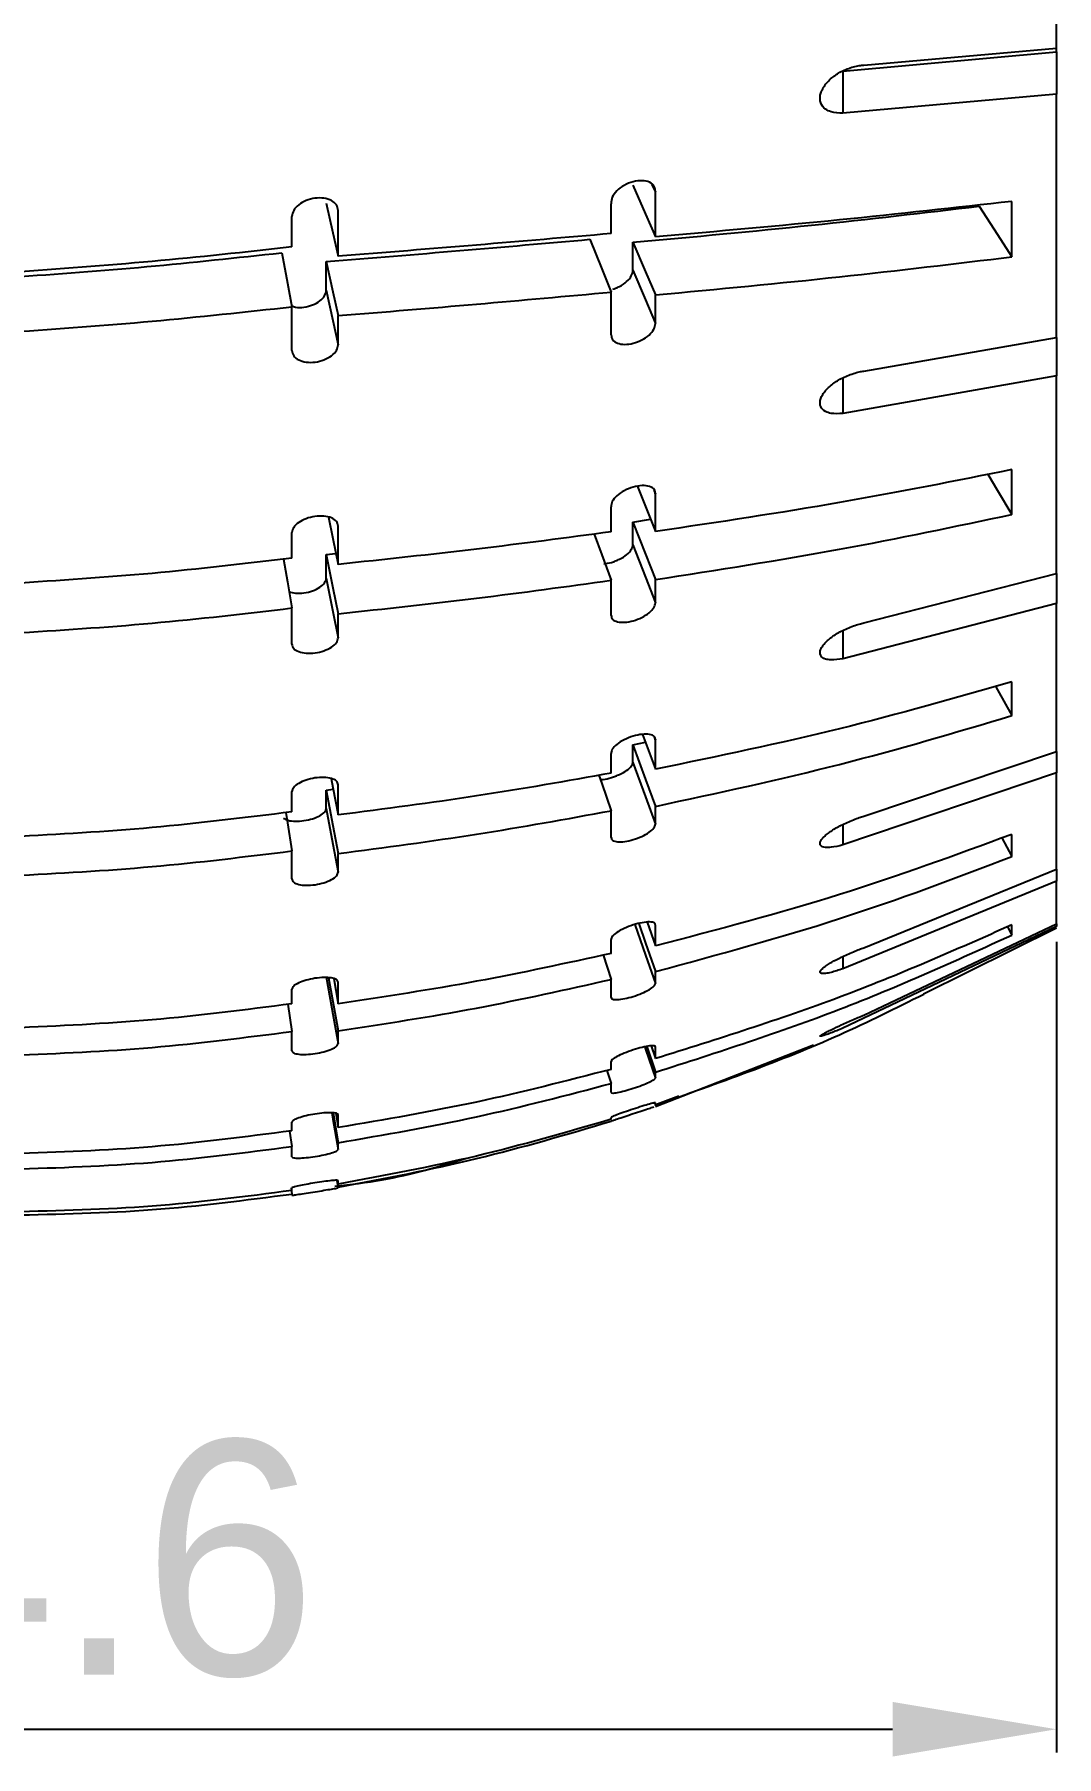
# Model space of a CAD drawing. Header units: millimetres. Extents: x 0 to 594, y 5 to 425.
# Drawn here: x 220.98 to 242.8, y 117.74 to 154.49 of the extents above; entities that cross this region are included whole.
import ezdxf

# ---------------------------------------------------------------- set-up
doc = ezdxf.new("R2010")
doc.units = ezdxf.units.MM
doc.header["$PDSIZE"] = -1
doc.layers.add('치수', color=4, linetype='Continuous')
doc.styles.add('누리로봇 문자스타일_20230829', font='GOTHIC.TTF')
doc.dimstyles.new('A2기본 치수스타일', dxfattribs={"dimtxt": 4, "dimasz": 4, "dimexe": 0.5, "dimexo": 0.3, "dimgap": 1, "dimtad": 1, "dimtoh": 1, "dimdec": 1, "dimzin": 12, "dimdsep": 46, "dimtxsty": '누리로봇 문자스타일_20230829', "dimcen": 0.09, "dimclrd": 3, "dimclre": 3, "dimclrt": 3, "dimadec": 0, "dimazin": 3, "dimtm": 1e-09, "dimtfac": 1, "dimtdec": 1, "dimtofl": 0, "dimtmove": 0, "dimatfit": 3, "dimfxl": 1, "dimfrac": 2, "dimarcsym": 0})

# ---------------------------------------------------------------- blocks, each defined once
blk = doc.blocks.new('*D33')
at = {"layer": 'Defpoints', "color": 0}
for p in [(198.2, 135.422), (242.8, 135.422), (242.8, 118.319)]:
    blk.add_point(p, dxfattribs=at)
at = {"layer": '치수', "color": 3, "lineweight": -2}
for p, q in [((198.2, 135.122), (198.2, 117.819)), ((242.8, 135.122), (242.8, 117.819)), ((201.7, 118.319), (239.3, 118.319))]:
    blk.add_line(p, q, dxfattribs=at)
at = {"layer": '치수', "color": 3}
for points in [[(201.7, 118.902), (201.7, 117.736), (198.2, 118.319)], [(239.3, 118.902), (239.3, 117.736), (242.8, 118.319)]]:
    blk.add_solid(points, dxfattribs=at)
at = {"layer": '치수', "color": 3, "insert": (220.5, 121.945), "char_height": 5, "attachment_point": 5, "style": '누리로봇 문자스타일_20230829'}
blk.add_mtext('44.6', dxfattribs=at)

msp = doc.modelspace()

# ---------------------------------------------------------------- linework, layer by layer
at = {"color": 7, "linetype": 'Continuous', "lineweight": 25}
for p, q in [((242.8, 154.201), (242.8, 160.288)), ((238.24, 153.711), (242.8, 154.12)), ((238.685, 153.838), (242.8, 154.201)), ((242.8, 154.12), (242.8, 154.201)), ((242.8, 154.12), (242.8, 153.217)), ((238.24, 153.711), (238.24, 152.808)), ((242.8, 153.217), (238.24, 152.808)), ((242.8, 148.023), (242.8, 153.217)), ((234.162, 151.292), (234.237, 151.124)), ((227.465, 149.757), (227.465, 150.731)), ((233.29, 150.241), (233.29, 150.879)), ((241.846, 149.746), (241.846, 150.927)), ((226.477, 149.955), (226.477, 150.606)), ((233.757, 149.46), (233.757, 150.056)), ((227.21, 149.036), (227.21, 149.645)), ((233.29, 148.079), (233.29, 148.992)), ((234.24, 148.325), (234.24, 148.931)), ((226.477, 147.746), (226.477, 148.679)), ((227.465, 147.87), (227.465, 148.49)), ((238.685, 147.307), (242.8, 148.023)), ((242.8, 148.023), (242.8, 147.202)), ((242.8, 147.202), (238.24, 146.401)), ((242.8, 142.989), (242.8, 147.202)), ((241.846, 144.245), (241.846, 145.205)), ((234.201, 144.764), (234.237, 144.676)), ((233.29, 143.875), (233.29, 144.408)), ((233.757, 144.085), (234.134, 144.147)), ((233.757, 143.597), (233.757, 144.085)), ((226.477, 143.314), (226.477, 143.861)), ((227.465, 143.181), (227.465, 143.998)), ((227.21, 143.392), (227.417, 143.415)), ((227.21, 142.889), (227.21, 143.392)), ((238.685, 141.932), (242.8, 142.989)), ((242.8, 142.989), (242.8, 142.346)), ((233.29, 142.092), (233.29, 142.841)), ((234.24, 142.36), (234.24, 142.857)), ((226.477, 141.478), (226.477, 142.25)), ((242.8, 142.346), (238.24, 141.165)), ((242.8, 139.186), (242.8, 142.346)), ((227.465, 141.614), (227.465, 142.127)), ((241.846, 139.954), (241.846, 140.676)), ((233.757, 139.327), (234.024, 139.388)), ((233.757, 138.955), (233.757, 139.327)), ((234.211, 139.496), (234.237, 139.429)), ((233.29, 138.725), (233.29, 139.143)), ((238.685, 137.806), (242.8, 139.186)), ((242.8, 139.186), (242.8, 138.731)), ((242.8, 138.731), (238.24, 137.192)), ((242.8, 136.679), (242.8, 138.731)), ((226.477, 137.899), (226.477, 138.332)), ((227.21, 138.363), (227.36, 138.384)), ((227.21, 137.974), (227.21, 138.363)), ((227.465, 137.832), (227.465, 138.478)), ((233.29, 137.35), (233.29, 137.923)), ((234.24, 137.637), (234.24, 138.016)), ((241.631, 137.342), (241.846, 136.945)), ((241.846, 136.945), (241.846, 137.418)), ((226.477, 136.468), (226.477, 137.065)), ((227.465, 136.613), (227.465, 137.009)), ((242.8, 136.421), (238.24, 134.549)), ((238.685, 135), (242.8, 136.679)), ((242.8, 136.679), (242.8, 136.421)), ((242.8, 135.511), (242.8, 136.421)), ((234.06, 135.544), (234.24, 135.036)), ((242.8, 135.453), (238.24, 133.281)), ((238.685, 133.561), (242.8, 135.511)), ((239.957, 134.016), (242.8, 135.422)), ((241.753, 135.446), (241.846, 135.27)), ((241.846, 135.27), (241.846, 135.485)), ((242.8, 135.511), (242.8, 135.453)), ((233.29, 134.879), (233.29, 135.175)), ((233.119, 134.844), (233.29, 134.323)), ((227.368, 134.34), (227.465, 133.802)), ((227.465, 133.802), (227.465, 134.266)), ((233.29, 133.936), (233.29, 134.323)), ((234.24, 134.236), (234.24, 134.491)), ((226.388, 133.791), (226.477, 133.212)), ((226.477, 133.802), (226.477, 134.113)), ((226.477, 132.799), (226.477, 133.212)), ((227.465, 132.952), (227.465, 133.224)), ((234.051, 132.892), (234.24, 132.343)), ((234.146, 132.904), (234.24, 132.632)), ((234.24, 131.607), (237.61, 132.923)), ((233.2, 132.381), (233.29, 132.102)), ((233.29, 132.403), (233.29, 132.571)), ((234.24, 132.216), (234.24, 132.343)), ((233.29, 131.907), (233.29, 132.102)), ((234.212, 131.688), (234.214, 131.681)), ((234.212, 131.688), (234.214, 131.681)), ((234.226, 131.644), (234.738, 131.837)), ((234.24, 131.607), (234.24, 131.607)), ((226.477, 131.092), (226.477, 131.277)), ((227.354, 131.473), (227.465, 130.837)), ((227.411, 131.466), (227.465, 131.161)), ((227.465, 131.161), (227.465, 131.434)), ((233.29, 131.338), (233.29, 131.376)), ((233.29, 131.299), (233.29, 131.298)), ((233.29, 131.295), (233.29, 131.298)), ((226.428, 131.087), (226.477, 130.757)), ((226.477, 130.536), (226.477, 130.757)), ((227.465, 130.693), (227.465, 130.837)), ((226.458, 129.875), (226.477, 129.742)), ((226.477, 129.817), (226.477, 129.872)), ((227.438, 130.043), (227.465, 129.889)), ((227.451, 130.032), (227.465, 129.952)), ((227.465, 129.952), (227.465, 130.03)), ((227.465, 129.875), (227.465, 129.889)), ((226.477, 129.717), (226.477, 129.742))]:
    msp.add_line(p, q, dxfattribs=at)
at = {"color": 8, "linetype": 'Continuous', "lineweight": 25}
for p, q in [((238.24, 147.162), (238.24, 146.401)), ((238.24, 141.77), (238.24, 141.165)), ((238.24, 137.63), (238.24, 137.192)), ((238.24, 134.813), (238.24, 134.549)), ((227.437, 130.034), (227.465, 129.875))]:
    msp.add_line(p, q, dxfattribs=at)
at = {"color": 7, "linetype": 'Continuous', "lineweight": 25, "flags": 128}
for points in [[(233.757, 151.274), (234.027, 150.656), (234.24, 150.171)], [(227.21, 150.89), (227.353, 150.255), (227.465, 149.757)], [(241.146, 150.827), (241.538, 150.222), (241.846, 149.746)], [(232.837, 150.119), (233.091, 149.488), (233.29, 148.992)], [(233.757, 150.056), (234.027, 149.426), (234.24, 148.931)], [(226.258, 149.832), (226.381, 149.186), (226.477, 148.679)], [(227.21, 149.645), (227.353, 148.998), (227.465, 148.49)], [(233.757, 149.46), (234.027, 148.825), (234.24, 148.325)], [(227.21, 149.036), (227.353, 148.383), (227.465, 147.87)], [(233.855, 144.846), (234.027, 144.414), (234.24, 143.881)], [(241.332, 145.106), (241.538, 144.761), (241.846, 144.245)], [(227.259, 144.186), (227.353, 143.73), (227.465, 143.181)], [(233.757, 144.085), (234.027, 143.397), (234.24, 142.857)], [(232.927, 143.829), (233.091, 143.383), (233.29, 142.841)], [(227.21, 143.392), (227.353, 142.683), (227.465, 142.127)], [(233.757, 143.597), (234.027, 142.905), (234.24, 142.36)], [(226.296, 143.295), (226.381, 142.807), (226.477, 142.25)], [(227.21, 142.889), (227.353, 142.175), (227.465, 141.614)], [(241.494, 140.58), (241.538, 140.5), (241.846, 139.954)], [(233.757, 139.327), (234.027, 138.593), (234.24, 138.016)], [(233.962, 139.553), (234.027, 139.378), (234.24, 138.808)], [(233.757, 138.955), (234.027, 138.217), (234.24, 137.637)], [(227.316, 138.611), (227.353, 138.422), (227.465, 137.832)], [(233.029, 138.681), (233.091, 138.502), (233.29, 137.923)], [(227.21, 138.363), (227.353, 137.605), (227.465, 137.009)], [(226.345, 137.884), (226.381, 137.662), (226.477, 137.065)], [(227.21, 137.974), (227.353, 137.212), (227.465, 136.613)], [(233.879, 135.515), (234.027, 135.095), (234.24, 134.491)], [(227.21, 134.376), (227.353, 133.578), (227.465, 132.952)], [(227.261, 134.358), (227.353, 133.849), (227.465, 133.224)]]:
    msp.add_lwpolyline(points, dxfattribs=at)
at = {"color": 8, "linetype": 'Continuous', "lineweight": 25, "flags": 128}
for points in [[(233.798, 135.494), (234.027, 134.841), (234.24, 134.236)], [(234.011, 132.884), (234.027, 132.836), (234.24, 132.216)], [(227.328, 131.477), (227.353, 131.337), (227.465, 130.693)]]:
    msp.add_lwpolyline(points, dxfattribs=at)
at = {"color": 7, "linetype": 'Continuous', "lineweight": 25}
for points, knots in [([(238.24, 152.808), (238.15, 152.813), (238.005, 152.819), (237.846, 152.902), (237.753, 153.021), (237.743, 153.164), (237.78, 153.286), (237.832, 153.382), (237.906, 153.476), (238.024, 153.588), (238.212, 153.716), (238.375, 153.772), (238.462, 153.801)], [0, 0, 0, 0, 0.155041, 0.249329, 0.381927, 0.498572, 0.561182, 0.623565, 0.686223, 0.749653, 0.865577, 1, 1, 1, 1]), ([(238.462, 153.801), (238.505, 153.812), (238.581, 153.83), (238.653, 153.836), (238.685, 153.838)], [0, 0, 0, 0, 0.55858, 1, 1, 1, 1]), ([(234.237, 151.124), (234.234, 151.168), (234.228, 151.255), (234.121, 151.345), (233.957, 151.38), (233.761, 151.356), (233.565, 151.277), (233.405, 151.158), (233.298, 151.015), (233.292, 150.924), (233.29, 150.879)], [0, 0, 0, 0, 0.125231, 0.249934, 0.374938, 0.499879, 0.624773, 0.749946, 0.874983, 1, 1, 1, 1]), ([(234.24, 150.171), (234.239, 150.347), (234.238, 150.662), (234.237, 150.983), (234.237, 151.124)], [0, 0, 0, 0, 0.559998, 1, 1, 1, 1]), ([(227.465, 150.731), (227.457, 150.773), (227.442, 150.857), (227.328, 150.952), (227.163, 151.003), (226.969, 151.004), (226.775, 150.953), (226.613, 150.86), (226.499, 150.738), (226.485, 150.65), (226.477, 150.606)], [0, 0, 0, 0, 0.1252281, 0.2499411, 0.374939, 0.4999164, 0.6248542, 0.7499645, 0.8750705, 1, 1, 1, 1]), ([(233.757, 150.056), (235.047, 150.174), (237.63, 150.412), (239.973, 150.688), (241.146, 150.827)], [0, 0, 0, 0, 0.499151, 1, 1, 1, 1]), ([(241.846, 150.927), (240.639, 150.793), (238.225, 150.525), (235.568, 150.289), (234.24, 150.171)], [0, 0, 0, 0, 0.500017, 1, 1, 1, 1]), ([(227.21, 149.645), (228.168, 149.722), (230.085, 149.877), (231.919, 150.038), (232.837, 150.119)], [0, 0, 0, 0, 0.4994602, 1, 1, 1, 1]), ([(233.29, 150.241), (232.34, 150.159), (230.44, 149.995), (228.456, 149.837), (227.465, 149.757)], [0, 0, 0, 0, 0.500007, 1, 1, 1, 1]), ([(226.477, 149.955), (225.483, 149.846), (223.495, 149.629), (221.498, 149.485), (220.5, 149.413)], [0, 0, 0, 0, 0.500001, 1, 1, 1, 1]), ([(220.5, 149.312), (221.461, 149.381), (223.385, 149.518), (225.3, 149.728), (226.258, 149.832)], [0, 0, 0, 0, 0.4998731, 1, 1, 1, 1]), ([(234.24, 148.931), (235.569, 149.057), (238.228, 149.309), (240.64, 149.6), (241.846, 149.746)], [0, 0, 0, 0, 0.499982, 1, 1, 1, 1]), ([(233.327, 149.055), (233.347, 149.061), (233.397, 149.076), (233.503, 149.125), (233.63, 149.213), (233.736, 149.339), (233.75, 149.42), (233.757, 149.46)], [0, 0, 0, 0, 0.086436, 0.216056, 0.475903, 0.737423, 1, 1, 1, 1]), ([(226.474, 148.696), (226.499, 148.687), (226.574, 148.66), (226.735, 148.666), (226.921, 148.711), (227.079, 148.8), (227.189, 148.914), (227.203, 148.995), (227.21, 149.036)], [0, 0, 0, 0, 0.091503, 0.271938, 0.452384, 0.633737, 0.816467, 1, 1, 1, 1]), ([(227.465, 148.49), (228.457, 148.571), (230.441, 148.734), (232.34, 148.906), (233.29, 148.992)], [0, 0, 0, 0, 0.499993, 1, 1, 1, 1]), ([(220.5, 148.142), (221.498, 148.213), (223.495, 148.353), (225.483, 148.57), (226.477, 148.679)], [0, 0, 0, 0, 0.499999, 1, 1, 1, 1]), ([(233.29, 148.079), (233.297, 148.042), (233.311, 147.967), (233.421, 147.895), (233.577, 147.869), (233.764, 147.893), (233.951, 147.964), (234.108, 148.072), (234.218, 148.201), (234.232, 148.284), (234.24, 148.325)], [0, 0, 0, 0, 0.125163, 0.249986, 0.37498, 0.500035, 0.625109, 0.750022, 0.87501, 1, 1, 1, 1]), ([(226.477, 147.746), (226.485, 147.706), (226.5, 147.628), (226.614, 147.539), (226.777, 147.491), (226.971, 147.491), (227.165, 147.54), (227.328, 147.629), (227.442, 147.747), (227.457, 147.829), (227.465, 147.87)], [0, 0, 0, 0, 0.125187, 0.249968, 0.374967, 0.499988, 0.625005, 0.749999, 0.875036, 1, 1, 1, 1]), ([(238.24, 146.401), (238.15, 146.396), (238.005, 146.39), (237.846, 146.445), (237.753, 146.537), (237.743, 146.657), (237.78, 146.762), (237.832, 146.848), (237.906, 146.933), (238.024, 147.038), (238.212, 147.162), (238.375, 147.223), (238.462, 147.256)], [0, 0, 0, 0, 0.155042, 0.249329, 0.381928, 0.498573, 0.561183, 0.623566, 0.686224, 0.749655, 0.865578, 1, 1, 1, 1]), ([(238.462, 147.256), (238.505, 147.268), (238.581, 147.291), (238.653, 147.302), (238.685, 147.307)], [0, 0, 0, 0, 0.558584, 1, 1, 1, 1]), ([(241.846, 145.205), (240.639, 144.963), (238.225, 144.479), (235.568, 144.08), (234.24, 143.881)], [0, 0, 0, 0, 0.500017, 1, 1, 1, 1]), ([(234.237, 144.676), (234.234, 144.712), (234.228, 144.785), (234.121, 144.852), (233.957, 144.871), (233.761, 144.838), (233.565, 144.759), (233.405, 144.648), (233.298, 144.522), (233.292, 144.446), (233.29, 144.408)], [0, 0, 0, 0, 0.125232, 0.249934, 0.374938, 0.499879, 0.624772, 0.749946, 0.874983, 1, 1, 1, 1]), ([(234.24, 143.881), (234.239, 144.028), (234.238, 144.29), (234.237, 144.558), (234.237, 144.676)], [0, 0, 0, 0, 0.559998, 1, 1, 1, 1]), ([(227.465, 143.998), (227.457, 144.033), (227.442, 144.103), (227.328, 144.179), (227.163, 144.217), (226.969, 144.211), (226.775, 144.162), (226.613, 144.079), (226.499, 143.972), (226.485, 143.898), (226.477, 143.861)], [0, 0, 0, 0, 0.125228, 0.249941, 0.374939, 0.499916, 0.624853, 0.749965, 0.875071, 1, 1, 1, 1]), ([(234.24, 142.857), (235.569, 143.065), (238.228, 143.481), (240.64, 143.991), (241.846, 144.245)], [0, 0, 0, 0, 0.499982, 1, 1, 1, 1]), ([(233.29, 143.875), (232.34, 143.749), (230.44, 143.496), (228.456, 143.286), (227.465, 143.181)], [0, 0, 0, 0, 0.500007, 1, 1, 1, 1]), ([(233.136, 143.196), (233.189, 143.203), (233.271, 143.214), (233.387, 143.253), (233.503, 143.304), (233.63, 143.386), (233.736, 143.497), (233.75, 143.564), (233.757, 143.597)], [0, 0, 0, 0, 0.184199, 0.286366, 0.387618, 0.590599, 0.794887, 1, 1, 1, 1]), ([(226.477, 143.314), (225.483, 143.197), (223.495, 142.963), (221.498, 142.835), (220.5, 142.771)], [0, 0, 0, 0, 0.5000011, 1, 1, 1, 1]), ([(226.417, 142.596), (226.46, 142.584), (226.552, 142.558), (226.735, 142.567), (226.921, 142.612), (227.079, 142.689), (227.189, 142.788), (227.203, 142.855), (227.21, 142.889)], [0, 0, 0, 0, 0.148114, 0.317306, 0.486509, 0.65656, 0.827903, 1, 1, 1, 1]), ([(227.465, 142.127), (228.457, 142.234), (230.441, 142.448), (232.34, 142.71), (233.29, 142.841)], [0, 0, 0, 0, 0.499993, 1, 1, 1, 1]), ([(220.5, 141.713), (221.498, 141.776), (223.495, 141.9), (225.483, 142.133), (226.477, 142.25)], [0, 0, 0, 0, 0.499999, 1, 1, 1, 1]), ([(233.29, 142.092), (233.297, 142.062), (233.311, 142.001), (233.421, 141.95), (233.577, 141.939), (233.764, 141.973), (233.951, 142.044), (234.108, 142.144), (234.218, 142.258), (234.232, 142.326), (234.24, 142.36)], [0, 0, 0, 0, 0.1251628, 0.2499857, 0.3749807, 0.5000344, 0.6251082, 0.750022, 0.8750103, 1, 1, 1, 1]), ([(238.462, 141.868), (238.505, 141.882), (238.581, 141.908), (238.653, 141.925), (238.685, 141.932)], [0, 0, 0, 0, 0.558587, 1, 1, 1, 1]), ([(226.477, 141.478), (226.485, 141.446), (226.5, 141.382), (226.614, 141.313), (226.777, 141.278), (226.971, 141.285), (227.165, 141.332), (227.328, 141.411), (227.442, 141.512), (227.457, 141.58), (227.465, 141.614)], [0, 0, 0, 0, 0.125186, 0.249969, 0.374967, 0.499988, 0.625005, 0.749999, 0.875036, 1, 1, 1, 1]), ([(238.24, 141.165), (238.15, 141.153), (238.005, 141.133), (237.846, 141.159), (237.753, 141.223), (237.743, 141.317), (237.78, 141.405), (237.832, 141.478), (237.906, 141.554), (238.024, 141.65), (238.212, 141.768), (238.375, 141.833), (238.462, 141.868)], [0, 0, 0, 0, 0.155042, 0.249329, 0.381927, 0.498572, 0.561182, 0.623565, 0.686224, 0.749653, 0.865577, 1, 1, 1, 1]), ([(241.846, 140.676), (240.639, 140.33), (238.225, 139.638), (235.568, 139.084), (234.24, 138.808)], [0, 0, 0, 0, 0.500017, 1, 1, 1, 1]), ([(234.24, 138.016), (235.569, 138.303), (238.228, 138.876), (240.64, 139.594), (241.846, 139.954)], [0, 0, 0, 0, 0.4999821, 1, 1, 1, 1]), ([(234.237, 139.429), (234.234, 139.457), (234.228, 139.514), (234.121, 139.559), (233.957, 139.56), (233.761, 139.519), (233.565, 139.441), (233.405, 139.341), (233.298, 139.233), (233.292, 139.173), (233.29, 139.143)], [0, 0, 0, 0, 0.125231, 0.249933, 0.374938, 0.49988, 0.624772, 0.749945, 0.874983, 1, 1, 1, 1]), ([(234.24, 138.808), (234.239, 138.922), (234.238, 139.126), (234.237, 139.336), (234.237, 139.429)], [0, 0, 0, 0, 0.559998, 1, 1, 1, 1]), ([(233.06, 138.59), (233.08, 138.59), (233.147, 138.59), (233.267, 138.62), (233.387, 138.66), (233.503, 138.71), (233.63, 138.782), (233.736, 138.876), (233.75, 138.928), (233.757, 138.955)], [0, 0, 0, 0, 0.074409, 0.258376, 0.351253, 0.4433, 0.627825, 0.813537, 1, 1, 1, 1]), ([(227.465, 138.478), (227.457, 138.505), (227.442, 138.56), (227.328, 138.616), (227.163, 138.64), (226.969, 138.628), (226.775, 138.582), (226.613, 138.51), (226.499, 138.421), (226.485, 138.362), (226.477, 138.332)], [0, 0, 0, 0, 0.125229, 0.249941, 0.374939, 0.499916, 0.624854, 0.749965, 0.875071, 1, 1, 1, 1]), ([(233.29, 138.725), (232.34, 138.556), (230.44, 138.218), (228.456, 137.961), (227.465, 137.832)], [0, 0, 0, 0, 0.500007, 1, 1, 1, 1]), ([(226.477, 137.899), (225.483, 137.776), (223.495, 137.529), (221.498, 137.419), (220.5, 137.364)], [0, 0, 0, 0, 0.500001, 1, 1, 1, 1]), ([(226.3, 137.763), (226.329, 137.746), (226.388, 137.712), (226.548, 137.694), (226.734, 137.706), (226.922, 137.749), (227.079, 137.815), (227.189, 137.896), (227.203, 137.948), (227.21, 137.974)], [0, 0, 0, 0, 0.136012, 0.279767, 0.422812, 0.565866, 0.709637, 0.854499, 1, 1, 1, 1]), ([(227.465, 137.009), (228.457, 137.14), (230.441, 137.402), (232.34, 137.749), (233.29, 137.923)], [0, 0, 0, 0, 0.499993, 1, 1, 1, 1]), ([(233.29, 137.35), (233.297, 137.328), (233.311, 137.283), (233.421, 137.254), (233.577, 137.259), (233.764, 137.301), (233.951, 137.372), (234.108, 137.461), (234.218, 137.557), (234.232, 137.611), (234.24, 137.637)], [0, 0, 0, 0, 0.125162, 0.249986, 0.37498, 0.500035, 0.62511, 0.750023, 0.875011, 1, 1, 1, 1]), ([(238.24, 137.192), (238.15, 137.171), (238.005, 137.138), (237.846, 137.136), (237.753, 137.171), (237.743, 137.237), (237.78, 137.306), (237.832, 137.366), (237.906, 137.43), (238.024, 137.515), (238.212, 137.625), (238.375, 137.694), (238.462, 137.73)], [0, 0, 0, 0, 0.155041, 0.249328, 0.381927, 0.498572, 0.561182, 0.623565, 0.686224, 0.749654, 0.865577, 1, 1, 1, 1]), ([(238.462, 137.73), (238.505, 137.746), (238.581, 137.775), (238.653, 137.797), (238.685, 137.806)], [0, 0, 0, 0, 0.558585, 1, 1, 1, 1]), ([(241.846, 137.418), (240.639, 136.974), (238.225, 136.086), (235.568, 135.386), (234.24, 135.036)], [0, 0, 0, 0, 0.500017, 1, 1, 1, 1]), ([(220.5, 136.537), (221.498, 136.59), (223.495, 136.696), (225.483, 136.942), (226.477, 137.065)], [0, 0, 0, 0, 0.4999992, 1, 1, 1, 1]), ([(234.24, 134.491), (235.569, 134.851), (238.228, 135.572), (240.64, 136.487), (241.846, 136.945)], [0, 0, 0, 0, 0.499982, 1, 1, 1, 1]), ([(226.477, 136.468), (226.485, 136.443), (226.5, 136.394), (226.614, 136.345), (226.777, 136.326), (226.971, 136.339), (227.165, 136.383), (227.328, 136.451), (227.442, 136.533), (227.457, 136.586), (227.465, 136.613)], [0, 0, 0, 0, 0.125186, 0.249967, 0.374967, 0.499987, 0.625004, 0.749999, 0.875036, 1, 1, 1, 1]), ([(234.237, 135.474), (234.234, 135.494), (234.228, 135.534), (234.121, 135.555), (233.957, 135.539), (233.761, 135.489), (233.565, 135.414), (233.405, 135.327), (233.298, 135.24), (233.292, 135.196), (233.29, 135.175)], [0, 0, 0, 0, 0.1252319, 0.2499336, 0.3749384, 0.499879, 0.6247719, 0.7499452, 0.8749829, 1, 1, 1, 1]), ([(234.24, 135.036), (234.239, 135.116), (234.238, 135.259), (234.237, 135.408), (234.237, 135.474)], [0, 0, 0, 0, 0.559997, 1, 1, 1, 1]), ([(241.846, 135.485), (240.639, 134.951), (238.225, 133.883), (235.568, 133.049), (234.24, 132.632)], [0, 0, 0, 0, 0.500018, 1, 1, 1, 1]), ([(234.24, 132.343), (235.569, 132.77), (238.228, 133.625), (240.64, 134.722), (241.846, 135.27)], [0, 0, 0, 0, 0.499982, 1, 1, 1, 1]), ([(238.24, 134.549), (238.15, 134.52), (238.005, 134.475), (237.846, 134.444), (237.753, 134.449), (237.743, 134.487), (237.78, 134.535), (237.832, 134.58), (237.906, 134.632), (238.024, 134.704), (238.212, 134.805), (238.375, 134.875), (238.462, 134.913)], [0, 0, 0, 0, 0.155042, 0.249329, 0.381928, 0.498572, 0.561183, 0.623565, 0.686224, 0.749654, 0.865577, 1, 1, 1, 1]), ([(238.462, 134.913), (238.505, 134.931), (238.581, 134.962), (238.653, 134.988), (238.685, 135)], [0, 0, 0, 0, 0.558576, 1, 1, 1, 1]), ([(233.29, 134.879), (232.34, 134.67), (230.44, 134.253), (228.456, 133.953), (227.465, 133.802)], [0, 0, 0, 0, 0.500007, 1, 1, 1, 1]), ([(227.465, 134.266), (227.457, 134.285), (227.442, 134.324), (227.328, 134.359), (227.163, 134.368), (226.969, 134.35), (226.775, 134.308), (226.613, 134.248), (226.499, 134.179), (226.485, 134.135), (226.477, 134.113)], [0, 0, 0, 0, 0.125227, 0.24994, 0.374938, 0.499915, 0.624853, 0.749964, 0.87507, 1, 1, 1, 1]), ([(227.465, 133.224), (228.457, 133.377), (230.441, 133.682), (232.34, 134.109), (233.29, 134.323)], [0, 0, 0, 0, 0.499993, 1, 1, 1, 1]), ([(233.29, 133.936), (233.297, 133.922), (233.311, 133.894), (233.421, 133.887), (233.577, 133.908), (233.764, 133.957), (233.951, 134.026), (234.108, 134.104), (234.218, 134.18), (234.232, 134.218), (234.24, 134.236)], [0, 0, 0, 0, 0.125163, 0.249985, 0.37498, 0.500034, 0.625109, 0.750022, 0.875011, 1, 1, 1, 1]), ([(226.477, 133.802), (225.483, 133.674), (223.495, 133.419), (221.498, 133.329), (220.5, 133.284)], [0, 0, 0, 0, 0.500001, 1, 1, 1, 1]), ([(239.963, 134.003), (239.37, 133.706), (237.562, 132.802), (235.575, 132.104), (234.24, 131.635)], [0, 0, 0, 0, 0.328215, 1, 1, 1, 1]), ([(238.24, 133.281), (238.15, 133.245), (238.005, 133.188), (237.846, 133.128), (237.753, 133.104), (237.743, 133.112), (237.78, 133.139), (237.832, 133.169), (237.906, 133.208), (238.024, 133.266), (238.212, 133.355), (238.375, 133.427), (238.462, 133.465)], [0, 0, 0, 0, 0.15504, 0.249327, 0.381927, 0.498571, 0.561181, 0.623564, 0.686223, 0.749653, 0.865576, 1, 1, 1, 1]), ([(238.462, 133.465), (238.505, 133.484), (238.581, 133.517), (238.653, 133.547), (238.685, 133.561)], [0, 0, 0, 0, 0.55858, 1, 1, 1, 1]), ([(220.5, 132.702), (221.498, 132.745), (223.495, 132.83), (225.483, 133.085), (226.477, 133.212)], [0, 0, 0, 0, 0.499999, 1, 1, 1, 1]), ([(226.477, 132.799), (226.485, 132.783), (226.5, 132.75), (226.614, 132.723), (226.777, 132.718), (226.971, 132.737), (227.165, 132.778), (227.328, 132.833), (227.442, 132.896), (227.457, 132.933), (227.465, 132.952)], [0, 0, 0, 0, 0.125186, 0.249968, 0.374967, 0.499988, 0.625005, 0.749999, 0.875036, 1, 1, 1, 1]), ([(234.237, 132.879), (234.234, 132.89), (234.228, 132.912), (234.121, 132.908), (233.957, 132.876), (233.761, 132.819), (233.565, 132.748), (233.405, 132.675), (233.298, 132.61), (233.292, 132.584), (233.29, 132.571)], [0, 0, 0, 0, 0.125229, 0.249934, 0.374938, 0.499878, 0.624771, 0.749944, 0.874981, 1, 1, 1, 1]), ([(234.24, 132.632), (234.239, 132.676), (234.238, 132.755), (234.237, 132.841), (234.237, 132.879)], [0, 0, 0, 0, 0.5599985, 1, 1, 1, 1]), ([(233.29, 132.403), (232.34, 132.158), (230.44, 131.668), (228.456, 131.33), (227.465, 131.161)], [0, 0, 0, 0, 0.500007, 1, 1, 1, 1]), ([(227.465, 130.837), (228.457, 131.009), (230.441, 131.352), (232.34, 131.852), (233.29, 132.102)], [0, 0, 0, 0, 0.499993, 1, 1, 1, 1]), ([(233.29, 131.907), (233.297, 131.902), (233.311, 131.891), (233.421, 131.906), (233.577, 131.943), (233.764, 131.998), (233.951, 132.064), (234.108, 132.129), (234.218, 132.185), (234.232, 132.206), (234.24, 132.216)], [0, 0, 0, 0, 0.125163, 0.249986, 0.37498, 0.500034, 0.625109, 0.750021, 0.875009, 1, 1, 1, 1]), ([(234.237, 131.687), (234.234, 131.689), (234.228, 131.693), (234.121, 131.666), (233.957, 131.617), (233.761, 131.554), (233.565, 131.488), (233.405, 131.43), (233.298, 131.388), (233.292, 131.38), (233.29, 131.376)], [0, 0, 0, 0, 0.1252318, 0.2499329, 0.3749389, 0.4998791, 0.6247717, 0.7499466, 0.8749829, 1, 1, 1, 1]), ([(233.29, 131.299), (233.297, 131.302), (233.311, 131.308), (233.421, 131.345), (233.577, 131.397), (233.764, 131.459), (233.95, 131.519), (234.112, 131.572), (234.173, 131.591), (234.203, 131.601)], [0, 0, 0, 0, 0.143099, 0.285808, 0.428712, 0.571685, 0.714682, 0.857495, 1, 1, 1, 1]), ([(234.24, 131.635), (234.239, 131.643), (234.238, 131.657), (234.237, 131.678), (234.237, 131.687)], [0, 0, 0, 0, 0.559997, 1, 1, 1, 1]), ([(227.465, 131.434), (227.457, 131.445), (227.442, 131.468), (227.328, 131.481), (227.163, 131.475), (226.969, 131.451), (226.775, 131.413), (226.613, 131.367), (226.499, 131.318), (226.485, 131.291), (226.477, 131.277)], [0, 0, 0, 0, 0.125226, 0.249939, 0.374938, 0.499916, 0.624853, 0.749964, 0.875071, 1, 1, 1, 1]), ([(233.29, 131.338), (232.34, 131.061), (230.44, 130.508), (228.456, 130.137), (227.465, 129.952)], [0, 0, 0, 0, 0.500007, 1, 1, 1, 1]), ([(227.465, 129.889), (228.457, 130.077), (230.441, 130.452), (232.34, 131.016), (233.29, 131.298)], [0, 0, 0, 0, 0.499993, 1, 1, 1, 1]), ([(226.477, 131.092), (225.483, 130.963), (223.495, 130.704), (221.498, 130.635), (220.5, 130.601)], [0, 0, 0, 0, 0.500001, 1, 1, 1, 1]), ([(220.5, 130.273), (221.498, 130.305), (223.495, 130.37), (225.483, 130.628), (226.477, 130.757)], [0, 0, 0, 0, 0.499999, 1, 1, 1, 1]), ([(226.477, 130.536), (226.485, 130.528), (226.5, 130.512), (226.614, 130.507), (226.777, 130.517), (226.971, 130.542), (227.165, 130.578), (227.328, 130.62), (227.442, 130.662), (227.457, 130.682), (227.465, 130.693)], [0, 0, 0, 0, 0.125185, 0.249966, 0.374967, 0.499987, 0.625004, 0.749998, 0.875036, 1, 1, 1, 1]), ([(227.394, 129.911), (227.732, 129.949), (228.7, 130.056), (229.635, 130.336), (230.244, 130.518)], [0, 0, 0, 0, 0.348648, 1, 1, 1, 1]), ([(226.477, 129.817), (225.483, 129.688), (223.495, 129.429), (221.498, 129.384), (220.5, 129.361)], [0, 0, 0, 0, 0.500001, 1, 1, 1, 1]), ([(227.465, 130.03), (227.457, 130.033), (227.442, 130.039), (227.328, 130.03), (227.163, 130.01), (226.969, 129.981), (226.775, 129.947), (226.613, 129.915), (226.499, 129.888), (226.485, 129.877), (226.477, 129.872)], [0, 0, 0, 0, 0.12523, 0.249942, 0.37494, 0.499916, 0.624853, 0.749964, 0.87507, 1, 1, 1, 1]), ([(226.477, 129.717), (226.485, 129.717), (226.5, 129.719), (226.614, 129.735), (226.777, 129.76), (226.971, 129.79), (227.165, 129.822), (227.328, 129.849), (227.442, 129.87), (227.457, 129.873), (227.465, 129.875)], [0, 0, 0, 0, 0.1251867, 0.249968, 0.3749671, 0.4999873, 0.6250047, 0.749998, 0.875036, 1, 1, 1, 1]), ([(220.5, 129.293), (221.498, 129.314), (223.495, 129.355), (225.483, 129.613), (226.477, 129.742)], [0, 0, 0, 0, 0.4999992, 1, 1, 1, 1])]:
    msp.add_open_spline(points, degree=3, knots=knots, dxfattribs=at)

# ---------------------------------------------------------------- dimensions: what is measured, and where the dimension line sits
at = {"layer": '치수'}
dim = msp.add_linear_dim(base=(242.8, 118.319), p1=(198.2, 135.422), p2=(242.8, 135.422), text='44.6', dimstyle='A2기본 치수스타일', override={"dimtxt": 5, "dimasz": 3.5}, dxfattribs=at)
dim.commit()
dim.dimension.update_dxf_attribs({"geometry": '*D33', "text_midpoint": (220.5, 118.319), "dimtype": 160})

doc.saveas('drawing.dxf')
